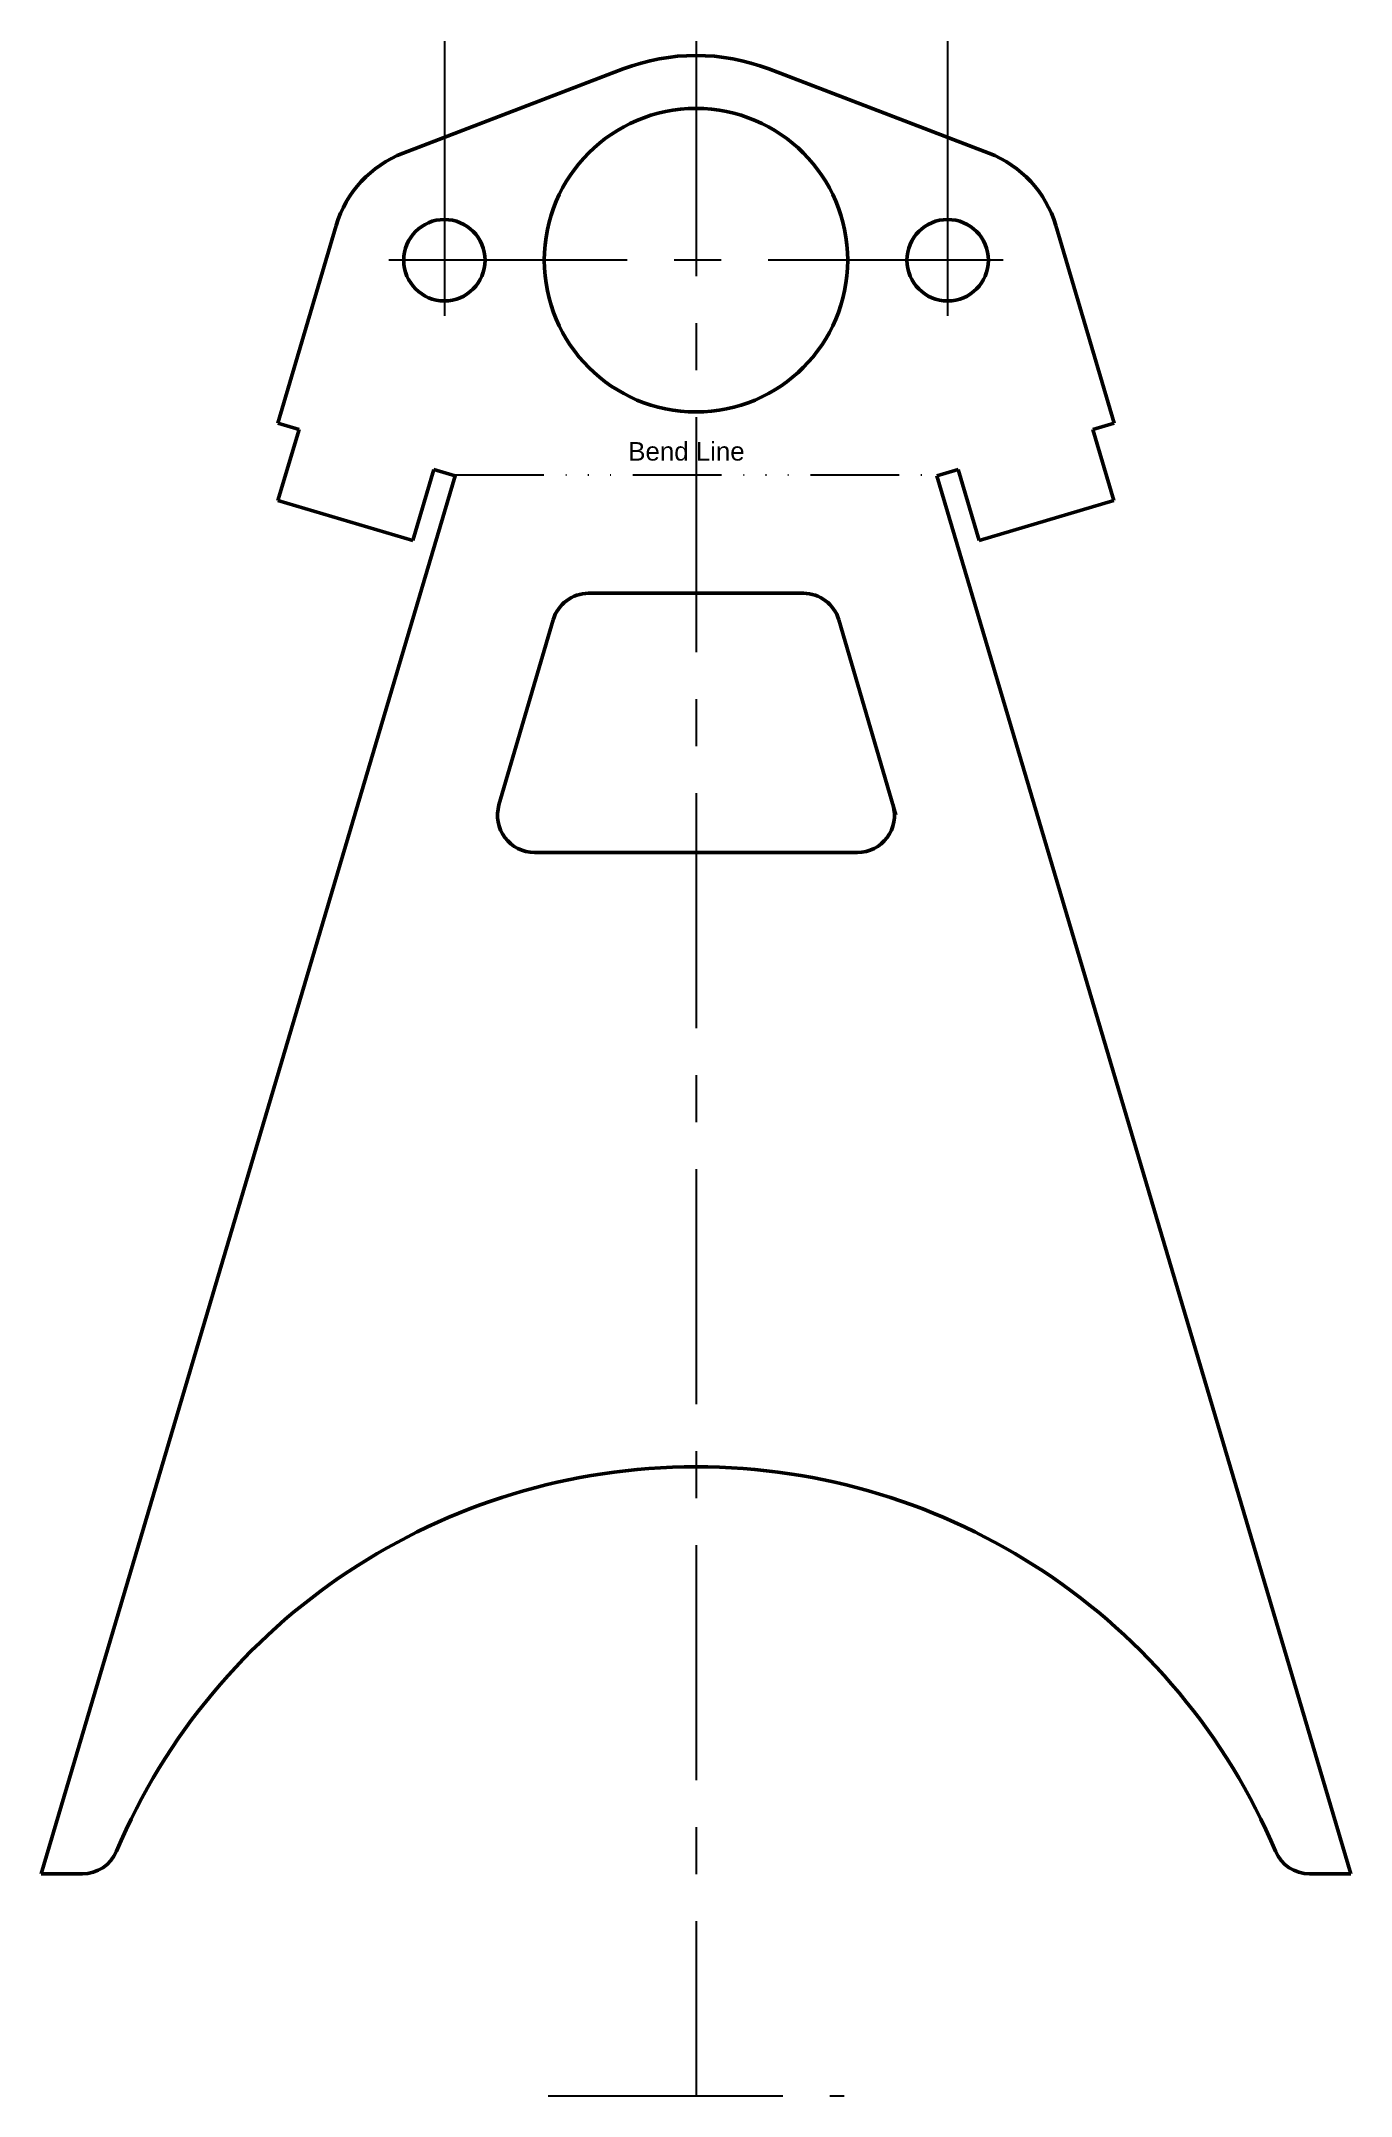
# Model space of a CAD drawing. Header units: millimetres. Extents: x 201 to 378, y 117 to 394.
import ezdxf

# ---------------------------------------------------------------- set-up
doc = ezdxf.new("R2010")
doc.units = ezdxf.units.MM
doc.linetypes.add('ACAD_ISO14W100', pattern=[24, 12, -2.95, 0.1, -2.9, 0.1, -2.9, 0.1, -2.95])
doc.linetypes.add('CENTER', pattern=[50.8, 31.75, -6.35, 6.35, -6.35])
for name, color, linetype, lineweight, true_color in [('Bend Line', 7, 'ACAD_ISO14W100', 25, 0xffffff), ('Contornos', 4, 'Continuous', 50, 0x00ffff), ('Ejes', 1, 'CENTER', 25, 0xff0000), ('Textos', 7, 'Continuous', 25, 0x000000)]:
    doc.layers.add(name, color=color, linetype=linetype, lineweight=lineweight, true_color=true_color)
doc.styles.add('textstyle0', font='')
doc.styles.get('textstyle0').set_extended_font_data('Arial')

msp = doc.modelspace()

# ---------------------------------------------------------------- linework, layer by layer
at = {"layer": 'Bend Line'}
msp.add_line((256.61, 335.57), (321.7, 335.57), dxfattribs=at)
at = {"layer": 'Contornos'}
for p, q in [((249.57, 379.03), (279.33, 390.41)), ((298.98, 390.41), (328.74, 379.03)), ((232.64, 342.56), (240.55, 369.28)), ((345.67, 342.56), (337.76, 369.28)), ((235.51, 341.71), (232.64, 342.56)), ((232.67, 332.12), (235.51, 341.71)), ((342.8, 341.71), (345.67, 342.56)), ((345.64, 332.12), (342.8, 341.71)), ((250.89, 326.72), (253.73, 336.31)), ((256.61, 335.46), (253.73, 336.31)), ((321.7, 335.46), (324.58, 336.31)), ((327.42, 326.72), (324.58, 336.31)), ((200.66, 146.57), (256.61, 335.46)), ((377.66, 146.57), (321.7, 335.46)), ((250.89, 326.72), (232.67, 332.12)), ((327.42, 326.72), (345.64, 332.12)), ((274.65, 319.57), (303.66, 319.57)), ((262.53, 290.98), (269.85, 315.98)), ((308.46, 315.98), (316.17, 289.63)), ((267.33, 284.57), (310.98, 284.57)), ((200.66, 146.57), (206.24, 146.57)), ((372.07, 146.57), (377.66, 146.57))]:
    msp.add_line(p, q, dxfattribs=at)
for centre, radius in [((289.16, 364.57), 20.5), ((255.16, 364.57), 5.5), ((323.16, 364.57), 5.5)]:
    msp.add_circle(centre, radius, dxfattribs=at)
for centre, radius, start, end in [((289.16, 364.73), 27.5, 69.0674, 110.9326), ((254.93, 365.02), 15, 110.9326, 163.5), ((323.38, 365.02), 15, 16.5, 69.0674), ((274.65, 314.57), 5, 90, 163.677), ((303.66, 314.57), 5, 16.323, 90), ((267.33, 289.57), 5, 163.677, 270), ((310.98, 289.57), 5, 270, 16.323), ((289.16, 116.57), 85, 22.8854, 157.1146), ((206.24, 151.57), 5, 270, 337.1146), ((372.07, 151.57), 5, 202.8854, 270)]:
    msp.add_arc(centre, radius, start, end, dxfattribs=at)
at = {"layer": 'Ejes'}
for p, q in [((255.16, 394.17), (255.16, 372.07)), ((289.16, 394.17), (289.16, 116.57)), ((323.16, 394.17), (323.16, 372.07)), ((255.16, 372.07), (255.16, 357.07)), ((323.16, 372.07), (323.16, 357.07)), ((262.66, 364.57), (247.66, 364.57)), ((330.66, 364.57), (262.66, 364.57)), ((269.16, 116.57), (309.16, 116.57))]:
    msp.add_line(p, q, dxfattribs=at)

# ---------------------------------------------------------------- texts
at = {"layer": 'Textos', "insert": (280, 340), "char_height": 2.5, "attachment_point": 1, "style": 'textstyle0'}
msp.add_mtext('Bend Line', dxfattribs=at)

doc.saveas('drawing.dxf')
